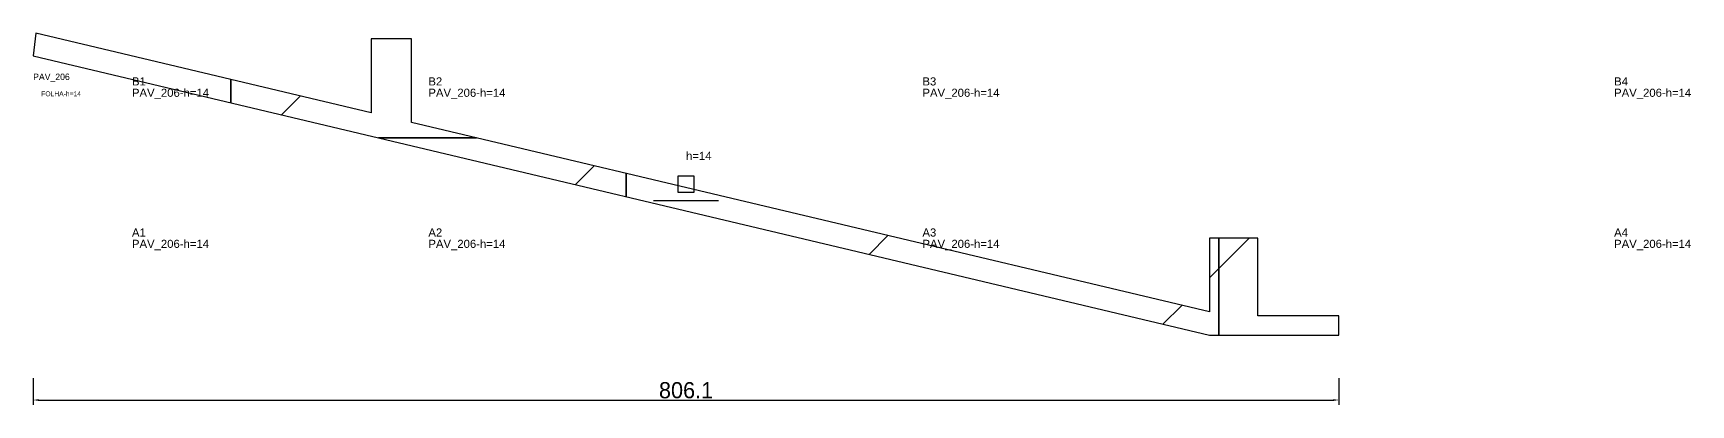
# Model space of a CAD drawing. Header units: metres. Extents: x 222 to 2466, y -28 to 202.
# Drawn here: x 222 to 1246, y -28 to 202 of the extents above; entities that cross this region are included whole.
import ezdxf

# ---------------------------------------------------------------- set-up
doc = ezdxf.new("R2010")
doc.units = ezdxf.units.M
for name, color, linetype in [('3', 3, 'CONTINUOUS'), ('AUX00', 7, 'CONTINUOUS'), ('COTA', 241, 'CONTINUOUS'), ('FOLHA', 255, 'CONTINUOUS'), ('Hachura', 251, 'CONTINUOUS'), ('NOMENCLATURA', 7, 'CONTINUOUS'), ('Nível', 160, 'CONTINUOUS'), ('Painéis', 200, 'CONTINUOUS'), ('Pilares', 5, 'CONTINUOUS'), ('SARR_2.2x7', 40, 'CONTINUOUS')]:
    doc.layers.add(name, color=color, linetype=linetype)
doc.styles.add('ARIAL', font='Arial.ttf')
doc.styles.add('STR_STANDARD', font='arial.ttf')
doc.dimstyles.new('EZ DXF', dxfattribs={"dimtxt": 10, "dimasz": 3.5, "dimexe": 3, "dimexo": 1.5, "dimgap": 1, "dimtad": 1, "dimdec": 1, "dimdsep": 46, "dimcen": 2.5, "dimazin": 3, "dimtfac": 1, "dimtmove": 0, "dimatfit": 3})

msp = doc.modelspace()

# ---------------------------------------------------------------- hatches: boundary and pattern name
at = {"layer": 'Hachura'}
h = msp.add_hatch(dxfattribs=at)
h.set_pattern_fill('ANSI31', scale=50)
h.paths.add_polyline_path([(222.2, 187.5), (948.33, 14.82), (1028.33, 14.82), (1028.33, 26.82), (978.33, 26.82), (978.33, 74.82), (948.33, 74.82), (948.33, 29.21), (455.85, 146.32), (455.85, 197.88), (430.85, 197.88), (430.85, 152.27), (223.82, 201.5)])
h = msp.add_hatch(dxfattribs=at)
h.set_pattern_fill('ANSI31', scale=50)
h.paths.add_polyline_path([(222.2, 187.5), (948.33, 14.82), (1028.33, 14.82), (1028.33, 26.82), (978.33, 26.82), (978.33, 74.82), (948.33, 74.82), (948.33, 29.21), (455.85, 146.32), (455.85, 197.88), (430.85, 197.88), (430.85, 152.27), (223.82, 201.5)])

# ---------------------------------------------------------------- linework, layer by layer
at = {"layer": '3'}
for points in [[(344.2, 158.49), (344.2, 172.87)], [(344.2, 158.49), (344.2, 172.87)], [(435.31, 136.82), (495.8, 136.82)], [(435.31, 136.82), (495.8, 136.82)], [(588.2, 100.46), (588.2, 114.85)], [(588.2, 100.46), (588.2, 114.85)], [(954.2, 14.82), (954.2, 74.82)], [(954.2, 14.82), (954.2, 74.82)]]:
    msp.add_lwpolyline(points, close=True, dxfattribs=at)
at = {"layer": 'Painéis', "color": 200}
for p, q in [((223.82, 201.5), (222.2, 187.5)), ((223.82, 201.5), (222.2, 187.5)), ((430.85, 152.27), (223.82, 201.5)), ((430.85, 152.27), (223.82, 201.5)), ((455.85, 197.88), (430.85, 197.88)), ((430.85, 197.88), (430.85, 152.27)), ((455.85, 197.88), (430.85, 197.88)), ((430.85, 197.88), (430.85, 152.27)), ((455.85, 146.32), (455.85, 197.88)), ((455.85, 146.32), (455.85, 197.88)), ((222.2, 187.5), (948.33, 14.82)), ((222.2, 187.5), (948.33, 14.82)), ((948.33, 29.21), (455.85, 146.32)), ((948.33, 29.21), (455.85, 146.32)), ((978.33, 74.82), (948.33, 74.82)), ((948.33, 74.82), (948.33, 29.21)), ((978.33, 74.82), (948.33, 74.82)), ((948.33, 74.82), (948.33, 29.21)), ((978.33, 26.82), (978.33, 74.82)), ((978.33, 26.82), (978.33, 74.82)), ((1028.33, 26.82), (978.33, 26.82)), ((1028.33, 26.82), (978.33, 26.82)), ((1028.33, 14.82), (1028.33, 26.82)), ((1028.33, 14.82), (1028.33, 26.82)), ((948.33, 14.82), (1028.33, 14.82)), ((948.33, 14.82), (1028.33, 14.82))]:
    msp.add_line(p, q, dxfattribs=at)
at = {"layer": 'Pilares'}
msp.add_lwpolyline([(620.26, 103.16), (630.26, 103.16), (630.26, 113.16), (620.26, 113.16)], close=True, dxfattribs=at)
msp.add_lwpolyline([(620.26, 103.16), (630.26, 103.16), (630.26, 113.16), (620.26, 113.16)], close=True, dxfattribs=at)
at = {"layer": 'SARR_2.2x7'}
msp.add_line((605.26, 98.16), (645.26, 98.16), dxfattribs=at)
msp.add_line((605.26, 98.16), (645.26, 98.16), dxfattribs=at)

# ---------------------------------------------------------------- texts
at = {"layer": '3', "style": 'STR_STANDARD'}
for s, p in [('B1', (283.2, 169.16)), ('B1', (283.2, 169.16)), ('B2', (466.2, 169.16)), ('B2', (466.2, 169.16)), ('B3', (771.2, 169.16)), ('B3', (771.2, 169.16)), ('B4', (1198.2, 169.16)), ('B4', (1198.2, 169.16)), ('A1', (283.2, 75.82)), ('A1', (283.2, 75.82)), ('A2', (466.2, 75.82)), ('A2', (466.2, 75.82)), ('A3', (771.2, 75.82)), ('A3', (771.2, 75.82)), ('A4', (1198.2, 75.82)), ('A4', (1198.2, 75.82))]:
    msp.add_text(s, height=5, dxfattribs=at).set_placement(p)
at = {"layer": 'AUX00', "style": 'STR_STANDARD'}
for p in [(283.2, 162.16), (283.2, 162.16), (466.2, 162.16), (466.2, 162.16), (771.2, 162.16), (771.2, 162.16), (1198.2, 162.16), (1198.2, 162.16), (283.2, 68.82), (283.2, 68.82), (466.2, 68.82), (466.2, 68.82), (771.2, 68.82), (771.2, 68.82), (1198.2, 68.82), (1198.2, 68.82)]:
    msp.add_text('PAV_206-h=14', height=5, dxfattribs=at).set_placement(p)
at = {"layer": 'FOLHA'}
msp.add_text('FOLHA-h=14', height=3, dxfattribs=at).set_placement((227.2, 162.5))
msp.add_text('FOLHA-h=14', height=3, dxfattribs=at).set_placement((227.2, 162.5))
at = {"layer": 'NOMENCLATURA', "insert": (625.26, 128.16), "char_height": 5, "attachment_point": 1, "style": 'ARIAL'}
msp.add_mtext('h=14', dxfattribs=at)
msp.add_mtext('h=14', dxfattribs=at)
at = {"layer": 'Nível'}
msp.add_text('PAV_206', height=4, dxfattribs=at).set_placement((222.2, 172.5))
msp.add_text('PAV_206', height=4, dxfattribs=at).set_placement((222.2, 172.5))

# ---------------------------------------------------------------- dimensions: what is measured, and where the dimension line sits
at = {"layer": 'COTA'}
msp.add_linear_dim(base=(222.2, -25.18), p1=(222.2, -10.18), p2=(1028.33, -10.18), dimstyle='EZ DXF', dxfattribs=at).render()
msp.add_linear_dim(base=(222.2, -25.18), p1=(222.2, -10.18), p2=(1028.33, -10.18), dimstyle='EZ DXF', dxfattribs=at).render()

doc.saveas('drawing.dxf')
